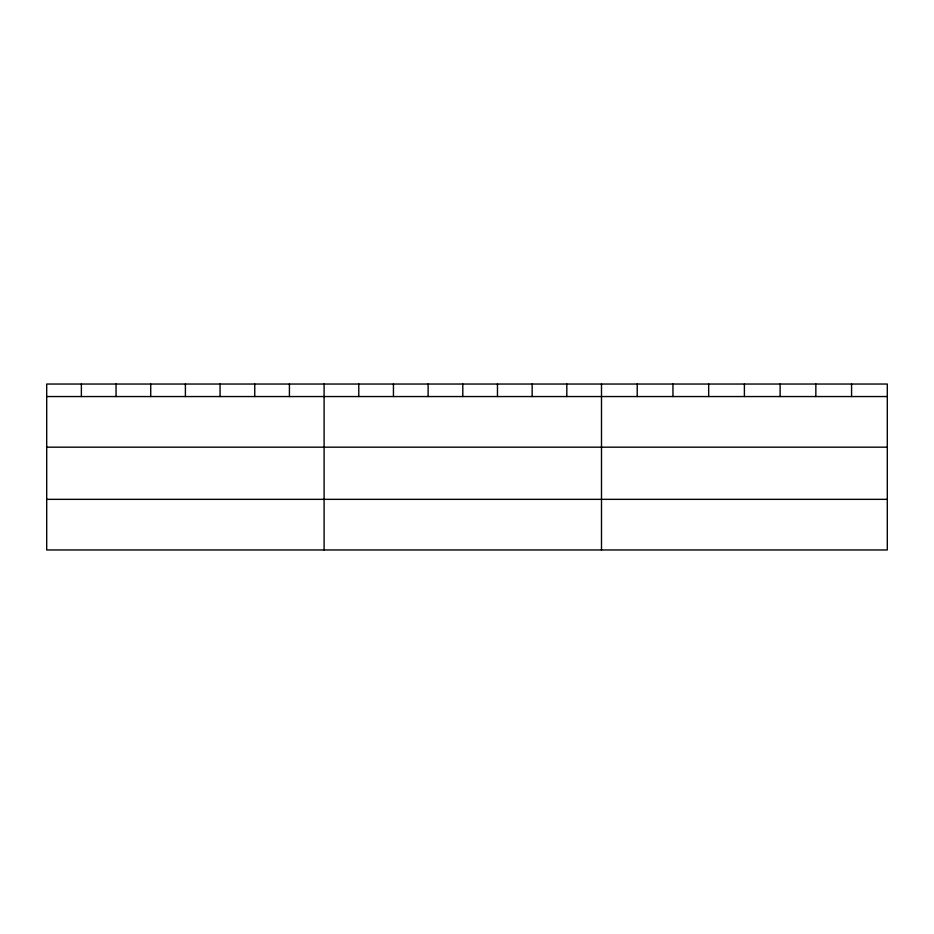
<?xml version="1.0" encoding="UTF-8"?>
<svg xmlns="http://www.w3.org/2000/svg" width="934" height="934" viewBox="0 0 934 934"><rect width="100%" height="100%" fill="white"/><g stroke="black" fill="none" stroke-linecap="round" stroke-linejoin="round"><path stroke-width="1.4" d="M887.3 447.176L887.3 384.037L46.7 384.037L46.7 549.963L887.3 549.963L887.3 447.176L46.7 447.176M46.7 396.553L887.3 396.553M46.7 499.34L887.3 499.34M851.574 384.037L851.574 396.553M815.849 384.037L815.849 396.553M780.124 384.037L780.124 396.553M744.398 384.037L744.398 396.553M708.673 384.037L708.673 396.553M672.947 384.037L672.947 396.553M637.221 384.037L637.221 396.553M601.496 384.037L601.496 549.963M566.821 384.037L566.821 396.553M532.147 384.037L532.147 396.553M497.472 384.037L497.472 396.553M462.797 384.037L462.797 396.553M428.122 384.037L428.122 396.553M393.447 384.037L393.447 396.553M358.773 384.037L358.773 396.553M324.098 384.037L324.098 549.963M289.423 384.037L289.423 396.553M254.748 384.037L254.748 396.553M220.074 384.037L220.074 396.553M185.399 384.037L185.399 396.553M150.724 384.037L150.724 396.553M116.05 384.037L116.05 396.553M81.375 384.037L81.375 396.553"/></g></svg>
